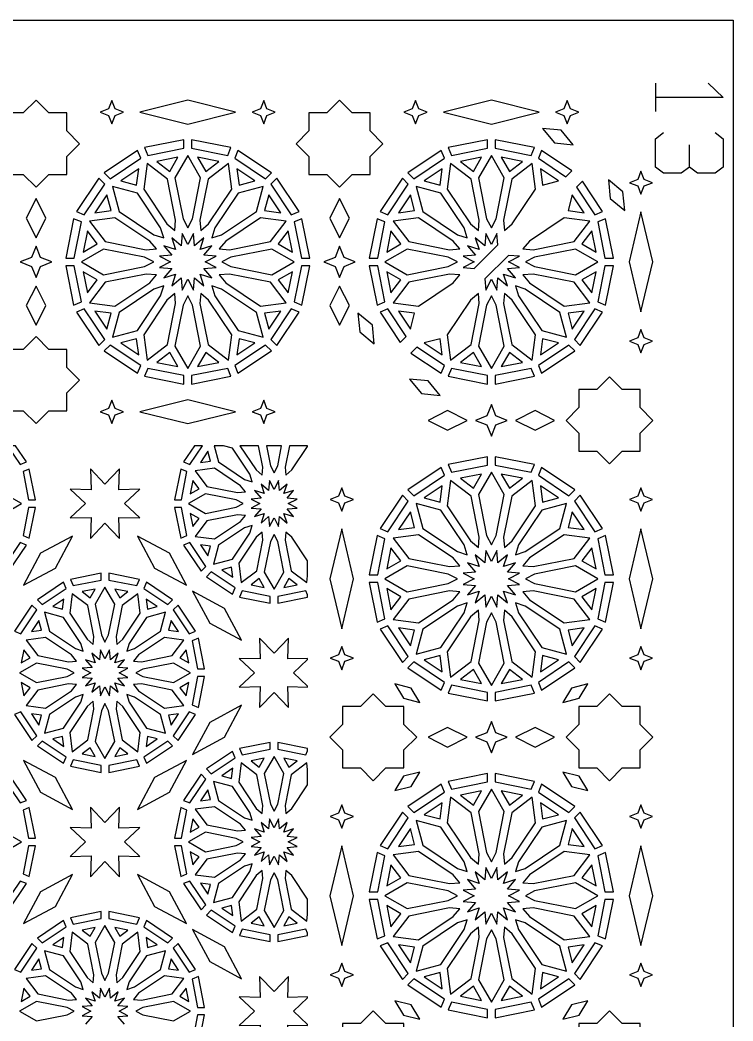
# Model space of a CAD drawing. Header units: millimetres. Extents: x 5 to 1085, y 1055 to 2435.
# Drawn here: x 789.9 to 1085.2, y 2020.9 to 2435 of the extents above; entities that cross this region are included whole.
import ezdxf

# ---------------------------------------------------------------- set-up
doc = ezdxf.new("R2010")
doc.units = ezdxf.units.MM
doc.layers.add('CUT', color=1, linetype='CONTINUOUS')
doc.layers.add('ENGRAVE', color=5, linetype='CONTINUOUS')

msp = doc.modelspace()

# ---------------------------------------------------------------- linework, layer by layer
at = {"layer": 'CUT'}
for points in [[(1085.16, 2434.99), (1085.16, 1054.84), (5.01, 1054.84), (5.01, 2434.99)], [(778.53, 2383.825), (783.797, 2378.558), (783.797, 2371.108), (791.246, 2371.108), (796.514, 2365.841), (801.781, 2371.108), (809.23, 2371.108), (809.23, 2378.558), (814.498, 2383.825), (809.23, 2389.092), (809.23, 2396.542), (801.781, 2396.542), (796.514, 2401.809), (791.246, 2396.542), (783.797, 2396.542), (783.797, 2389.092)], [(823.121, 2396.89), (826.579, 2395.527), (827.942, 2392.069), (829.305, 2395.527), (832.763, 2396.89), (829.305, 2398.253), (827.942, 2401.711), (826.579, 2398.253)], [(859.371, 2391.942), (879.176, 2396.89), (859.371, 2401.838), (839.565, 2396.89)], [(885.978, 2396.89), (889.436, 2395.527), (890.799, 2392.069), (892.163, 2395.527), (895.62, 2396.89), (892.163, 2398.253), (890.799, 2401.711), (889.436, 2398.253)], [(904.244, 2383.825), (909.511, 2378.558), (909.511, 2371.108), (916.96, 2371.108), (922.228, 2365.841), (927.495, 2371.108), (934.944, 2371.108), (934.944, 2378.558), (940.212, 2383.825), (934.944, 2389.092), (934.944, 2396.542), (927.495, 2396.542), (922.228, 2401.809), (916.96, 2396.542), (909.511, 2396.542), (909.511, 2389.092)], [(948.835, 2396.89), (952.293, 2395.527), (953.656, 2392.069), (955.02, 2395.527), (958.477, 2396.89), (955.02, 2398.253), (953.656, 2401.711), (952.293, 2398.253)], [(985.085, 2391.942), (1004.89, 2396.89), (985.085, 2401.838), (965.28, 2396.89)], [(1011.693, 2396.89), (1015.15, 2395.527), (1016.514, 2392.069), (1017.877, 2395.527), (1021.335, 2396.89), (1017.877, 2398.253), (1016.514, 2401.711), (1015.15, 2398.253)], [(1011.282, 2384.185), (1018.992, 2383.408), (1014.037, 2389.365), (1006.327, 2390.142)], [(842.821, 2378.986), (857.796, 2381.964), (857.796, 2385.446), (841.488, 2382.201)], [(860.946, 2381.964), (875.92, 2378.986), (877.253, 2382.201), (860.946, 2385.446)], [(968.536, 2378.986), (983.51, 2381.964), (983.51, 2385.446), (967.203, 2382.201)], [(986.66, 2381.964), (1001.634, 2378.986), (1002.967, 2382.201), (986.66, 2385.446)], [(838.579, 2380.996), (824.754, 2371.759), (827.216, 2369.298), (839.911, 2377.78)], [(846.536, 2376.513), (851.918, 2372.384), (855.309, 2378.258)], [(859.371, 2348.991), (861.322, 2352.801), (864.697, 2369.766), (859.371, 2378.992), (854.044, 2369.766), (857.419, 2352.801)], [(863.432, 2378.258), (866.823, 2372.384), (872.205, 2376.513)], [(878.831, 2377.78), (891.525, 2369.298), (893.987, 2371.759), (880.163, 2380.996)], [(964.293, 2380.996), (950.469, 2371.759), (952.931, 2369.298), (965.625, 2377.78)], [(972.251, 2376.513), (977.632, 2372.384), (981.023, 2378.258)], [(985.085, 2348.991), (987.036, 2352.801), (990.412, 2369.766), (985.085, 2378.992), (979.758, 2369.766), (983.134, 2352.801)], [(989.147, 2378.258), (992.538, 2372.384), (997.919, 2376.513)], [(1018.43, 2372.608), (1005.877, 2380.996), (1004.545, 2377.78), (1015.968, 2370.147)], [(831.594, 2368.435), (838.147, 2366.679), (839.032, 2373.405)], [(853.984, 2347.92), (854.329, 2352.187), (850.955, 2369.152), (842.503, 2375.636), (841.113, 2365.075), (850.723, 2350.692)], [(864.758, 2347.92), (868.018, 2350.692), (877.629, 2365.075), (876.239, 2375.636), (867.787, 2369.152), (864.412, 2352.187)], [(879.709, 2373.405), (880.595, 2366.679), (887.147, 2368.435)], [(957.309, 2368.435), (963.861, 2366.679), (964.746, 2373.405)], [(979.698, 2347.92), (980.043, 2352.187), (976.669, 2369.152), (968.217, 2375.636), (966.827, 2365.075), (976.437, 2350.692)], [(990.472, 2347.92), (993.733, 2350.692), (1003.343, 2365.075), (1001.953, 2375.636), (993.501, 2369.152), (990.127, 2352.187)], [(1005.424, 2373.405), (1006.309, 2366.679), (1012.861, 2368.435)], [(822.527, 2369.531), (813.289, 2355.707), (816.506, 2354.375), (824.988, 2367.069)], [(893.753, 2367.069), (902.235, 2354.375), (905.452, 2355.707), (896.214, 2369.531)], [(948.241, 2369.531), (939.004, 2355.707), (942.22, 2354.375), (950.702, 2367.069)], [(1040.312, 2356.157), (1039.535, 2363.867), (1033.578, 2368.822), (1034.355, 2361.112)], [(1048.423, 2366.329), (1051.881, 2367.693), (1048.423, 2369.056), (1047.06, 2372.514), (1045.697, 2369.056), (1042.239, 2367.693), (1045.697, 2366.329), (1047.06, 2362.872)], [(849.418, 2344.868), (848.104, 2348.943), (838.493, 2363.325), (828.204, 2366.082), (830.961, 2355.792), (845.343, 2346.182)], [(869.324, 2344.868), (873.398, 2346.182), (887.781, 2355.792), (890.538, 2366.082), (880.248, 2363.325), (870.638, 2348.943)], [(975.132, 2344.868), (973.818, 2348.943), (964.208, 2363.325), (953.918, 2366.082), (956.675, 2355.792), (971.057, 2346.182)], [(1020.317, 2365.798), (1027.95, 2354.375), (1031.166, 2355.707), (1022.778, 2368.26)], [(800.567, 2353.005), (796.514, 2361.111), (792.46, 2353.005), (796.514, 2344.898)], [(820.881, 2355.254), (827.606, 2356.139), (825.851, 2362.691)], [(892.891, 2362.691), (891.135, 2356.139), (897.86, 2355.254)], [(926.281, 2353.005), (922.228, 2361.111), (918.175, 2353.005), (922.228, 2344.898)], [(946.595, 2355.254), (953.321, 2356.139), (951.565, 2362.691)], [(1018.605, 2362.691), (1016.849, 2356.139), (1023.575, 2355.254)], [(812.084, 2352.797), (808.84, 2336.49), (812.321, 2336.49), (815.3, 2351.464)], [(846.366, 2340.302), (843.593, 2343.563), (829.211, 2353.173), (818.649, 2351.783), (825.134, 2343.331), (842.099, 2339.957)], [(872.376, 2340.302), (876.643, 2339.957), (893.608, 2343.331), (900.092, 2351.783), (889.531, 2353.173), (875.148, 2343.563)], [(903.441, 2351.464), (906.42, 2336.49), (909.901, 2336.49), (906.657, 2352.797)], [(937.799, 2352.797), (934.554, 2336.49), (938.036, 2336.49), (941.014, 2351.464)], [(972.08, 2340.302), (969.308, 2343.563), (954.925, 2353.173), (944.364, 2351.783), (950.848, 2343.331), (967.813, 2339.957)], [(1002.357, 2339.957), (1019.322, 2343.331), (1025.806, 2351.783), (1015.245, 2353.173), (1000.862, 2343.563), (998.09, 2340.302)], [(1035.616, 2336.49), (1032.371, 2352.797), (1029.156, 2351.464), (1032.134, 2336.49)], [(1047.06, 2314.259), (1052.008, 2334.915), (1047.06, 2355.571), (1042.112, 2334.915)], [(816.028, 2338.977), (821.902, 2342.368), (817.773, 2347.749)], [(847.654, 2332.584), (852.748, 2332.172), (849.437, 2328.277), (854.302, 2329.846), (852.733, 2324.982), (856.628, 2328.293), (857.04, 2323.198), (859.371, 2327.748), (861.702, 2323.198), (862.114, 2328.293), (866.008, 2324.982), (864.44, 2329.846), (869.304, 2328.277), (865.993, 2332.172), (871.088, 2332.584), (866.538, 2334.915), (871.088, 2337.246), (865.993, 2337.658), (869.304, 2341.553), (864.44, 2339.984), (866.008, 2344.848), (862.114, 2341.537), (861.702, 2346.632), (859.371, 2342.082), (857.04, 2346.632), (856.628, 2341.537), (852.733, 2344.848), (854.302, 2339.984), (849.437, 2341.553), (852.748, 2337.658), (847.654, 2337.246), (852.202, 2334.915)], [(896.839, 2342.368), (902.713, 2338.977), (900.969, 2347.749)], [(941.742, 2338.977), (947.616, 2342.368), (943.487, 2347.749)], [(987.792, 2341.972), (987.416, 2346.632), (985.085, 2342.082), (982.754, 2346.632), (982.342, 2341.537), (978.447, 2344.848), (980.016, 2339.984), (975.152, 2341.553), (978.463, 2337.658), (973.368, 2337.246), (977.918, 2334.915), (973.368, 2332.584), (978.028, 2332.208)], [(1026.683, 2347.749), (1022.554, 2342.368), (1028.428, 2338.977)], [(790.018, 2334.915), (794.677, 2333.078), (796.514, 2328.419), (798.351, 2333.078), (803.01, 2334.915), (798.351, 2336.752), (796.514, 2341.411), (794.677, 2336.752)], [(845.295, 2334.915), (841.485, 2336.866), (824.519, 2340.242), (815.294, 2334.915), (824.519, 2329.588), (841.485, 2332.964)], [(873.447, 2334.915), (877.257, 2332.964), (894.222, 2329.588), (903.448, 2334.915), (894.222, 2340.242), (877.257, 2336.866)], [(915.732, 2334.915), (920.391, 2333.078), (922.228, 2328.419), (924.065, 2333.078), (928.724, 2334.915), (924.065, 2336.752), (922.228, 2341.411), (920.391, 2336.752)], [(971.009, 2334.915), (967.199, 2336.866), (950.234, 2340.242), (941.008, 2334.915), (950.234, 2329.588), (967.199, 2332.964)], [(1002.971, 2332.964), (1019.936, 2329.588), (1029.162, 2334.915), (1019.936, 2340.242), (1002.971, 2336.866), (999.161, 2334.915)], [(982.378, 2327.858), (982.754, 2323.198), (985.085, 2327.748), (987.416, 2323.198), (987.828, 2328.293), (991.723, 2324.982), (990.154, 2329.846), (995.018, 2328.277), (991.707, 2332.172), (996.802, 2332.584), (992.252, 2334.915), (996.802, 2337.246), (992.142, 2337.622)], [(808.84, 2333.34), (812.084, 2317.033), (815.3, 2318.366), (812.321, 2333.34)], [(906.42, 2333.34), (903.441, 2318.366), (906.657, 2317.033), (909.901, 2333.34)], [(934.554, 2333.34), (937.799, 2317.033), (941.014, 2318.366), (938.036, 2333.34)], [(1032.371, 2317.033), (1035.616, 2333.34), (1032.134, 2333.34), (1029.156, 2318.366)], [(817.773, 2322.081), (821.902, 2327.462), (816.028, 2330.853)], [(846.366, 2329.528), (842.099, 2329.873), (825.134, 2326.499), (818.649, 2318.047), (829.211, 2316.657), (843.593, 2326.267)], [(872.376, 2329.528), (875.148, 2326.267), (889.531, 2316.657), (900.092, 2318.047), (893.608, 2326.499), (876.643, 2329.873)], [(896.839, 2327.462), (900.969, 2322.081), (902.713, 2330.853)], [(943.487, 2322.081), (947.616, 2327.462), (941.742, 2330.853)], [(972.08, 2329.528), (967.813, 2329.873), (950.848, 2326.499), (944.364, 2318.047), (954.925, 2316.657), (969.308, 2326.267)], [(1000.862, 2326.267), (1015.245, 2316.657), (1025.806, 2318.047), (1019.322, 2326.499), (1002.357, 2329.873), (998.09, 2329.528)], [(1028.428, 2330.853), (1022.554, 2327.462), (1026.683, 2322.081)], [(800.567, 2316.825), (796.514, 2324.931), (792.46, 2316.825), (796.514, 2308.719)], [(849.418, 2324.962), (845.343, 2323.648), (830.961, 2314.038), (828.204, 2303.748), (838.493, 2306.505), (848.104, 2320.887)], [(869.324, 2324.962), (870.638, 2320.887), (880.248, 2306.505), (890.538, 2303.748), (887.781, 2314.038), (873.398, 2323.648)], [(926.281, 2316.825), (922.228, 2324.931), (918.175, 2316.825), (922.228, 2308.719)], [(996.352, 2320.887), (1005.962, 2306.505), (1016.252, 2303.748), (1013.495, 2314.038), (999.113, 2323.648), (995.038, 2324.962)], [(850.723, 2319.138), (841.113, 2304.755), (842.503, 2294.194), (850.955, 2300.678), (854.329, 2317.643), (853.984, 2321.91)], [(859.371, 2320.839), (857.419, 2317.029), (854.044, 2300.064), (859.371, 2290.838), (864.697, 2300.064), (861.322, 2317.029)], [(864.758, 2321.91), (864.412, 2317.643), (867.787, 2300.678), (876.239, 2294.194), (877.629, 2304.755), (868.018, 2319.138)], [(976.437, 2319.138), (966.827, 2304.755), (968.217, 2294.194), (976.669, 2300.678), (980.043, 2317.643), (979.698, 2321.91)], [(983.134, 2317.029), (979.758, 2300.064), (985.085, 2290.838), (990.412, 2300.064), (987.036, 2317.029), (985.085, 2320.839)], [(990.127, 2317.643), (993.501, 2300.678), (1001.953, 2294.194), (1003.343, 2304.755), (993.733, 2319.138), (990.472, 2321.91)], [(813.289, 2314.123), (822.527, 2300.299), (824.988, 2302.761), (816.506, 2315.455)], [(896.214, 2300.299), (905.452, 2314.123), (902.235, 2315.455), (893.753, 2302.761)], [(949.853, 2304.032), (942.22, 2315.455), (939.004, 2314.123), (947.392, 2301.57)], [(1027.95, 2315.455), (1019.468, 2302.761), (1021.929, 2300.299), (1031.166, 2314.123)], [(825.851, 2307.139), (827.606, 2313.691), (820.881, 2314.576)], [(891.135, 2313.691), (892.891, 2307.139), (897.86, 2314.576)], [(935.815, 2308.718), (929.858, 2313.673), (930.635, 2305.963), (936.592, 2301.008)], [(951.565, 2307.139), (953.321, 2313.691), (946.595, 2314.576)], [(1023.575, 2314.576), (1016.849, 2313.691), (1018.605, 2307.139)], [(1048.423, 2300.774), (1051.881, 2302.137), (1048.423, 2303.501), (1047.06, 2306.958), (1045.697, 2303.501), (1042.239, 2302.137), (1045.697, 2300.774), (1047.06, 2297.316)], [(778.53, 2286.005), (783.797, 2280.738), (783.797, 2273.288), (791.246, 2273.288), (796.514, 2268.021), (801.781, 2273.288), (809.23, 2273.288), (809.23, 2280.738), (814.498, 2286.005), (809.23, 2291.272), (809.23, 2298.722), (801.781, 2298.722), (796.514, 2303.989), (791.246, 2298.722), (783.797, 2298.722), (783.797, 2291.272)], [(839.032, 2296.425), (838.147, 2303.151), (831.594, 2301.395)], [(880.595, 2303.151), (879.709, 2296.425), (887.147, 2301.395)], [(964.746, 2296.425), (963.861, 2303.151), (957.309, 2301.395)], [(1012.861, 2301.395), (1006.309, 2303.151), (1005.424, 2296.425)], [(824.754, 2298.071), (838.579, 2288.834), (839.911, 2292.05), (827.216, 2300.532)], [(880.163, 2288.834), (893.987, 2298.071), (891.525, 2300.532), (878.831, 2292.05)], [(951.74, 2297.222), (964.293, 2288.834), (965.625, 2292.05), (954.202, 2299.683)], [(1017.239, 2300.532), (1004.545, 2292.05), (1005.877, 2288.834), (1019.701, 2298.071)], [(855.309, 2291.572), (851.918, 2297.446), (846.536, 2293.317)], [(866.823, 2297.446), (863.432, 2291.572), (872.205, 2293.317)], [(981.023, 2291.572), (977.632, 2297.446), (972.251, 2293.317)], [(997.919, 2293.317), (992.538, 2297.446), (989.147, 2291.572)], [(841.488, 2287.629), (857.796, 2284.384), (857.796, 2287.866), (842.821, 2290.844)], [(860.946, 2284.384), (877.253, 2287.629), (875.92, 2290.844), (860.946, 2287.866)], [(983.51, 2287.866), (968.536, 2290.844), (967.203, 2287.629), (983.51, 2284.384)], [(1001.634, 2290.844), (986.66, 2287.866), (986.66, 2284.384), (1002.967, 2287.629)], [(951.178, 2286.422), (956.133, 2280.465), (963.843, 2279.688), (958.888, 2285.645)], [(1039.262, 2256.643), (1046.712, 2256.643), (1046.712, 2264.092), (1051.979, 2269.359), (1046.712, 2274.627), (1046.712, 2282.076), (1039.262, 2282.076), (1033.995, 2287.343), (1028.728, 2282.076), (1021.278, 2282.076), (1021.278, 2274.627), (1016.011, 2269.359), (1021.278, 2264.092), (1021.278, 2256.643), (1028.728, 2256.643), (1033.995, 2251.375)], [(823.121, 2272.94), (826.579, 2271.577), (827.942, 2268.119), (829.305, 2271.577), (832.763, 2272.94), (829.305, 2274.303), (827.942, 2277.761), (826.579, 2274.303)], [(859.371, 2267.992), (879.176, 2272.94), (859.371, 2277.888), (839.565, 2272.94)], [(885.978, 2272.94), (889.436, 2271.577), (890.799, 2268.119), (892.163, 2271.577), (895.62, 2272.94), (892.163, 2274.303), (890.799, 2277.761), (889.436, 2274.303)], [(986.922, 2267.522), (991.581, 2269.359), (986.922, 2271.196), (985.085, 2275.855), (983.248, 2271.196), (978.589, 2269.359), (983.248, 2267.522), (985.085, 2262.863)], [(958.889, 2269.359), (966.995, 2265.306), (975.101, 2269.359), (966.995, 2273.413)], [(995.068, 2269.359), (1003.175, 2265.306), (1011.281, 2269.359), (1003.175, 2273.413)], [(784.735, 2258.84), (789.937, 2251.056), (792.537, 2252.133), (788.056, 2258.84)], [(862.114, 2258.84), (857.633, 2252.133), (860.233, 2251.056), (865.435, 2258.84)], [(870.348, 2258.84), (872.144, 2252.138), (882.921, 2244.937), (886.083, 2243.917), (885.063, 2247.079), (877.862, 2257.856), (874.19, 2258.84)], [(880.993, 2258.84), (887.683, 2248.828), (890.213, 2246.677), (890.481, 2249.988), (888.72, 2258.84)], [(891.931, 2258.84), (893.571, 2250.603), (895.085, 2247.646), (896.599, 2250.603), (898.239, 2258.84)], [(909.01, 2258.84), (901.45, 2258.84), (899.689, 2249.988), (899.957, 2246.677), (902.487, 2248.828), (909.01, 2258.59)], [(864.609, 2251.935), (868.789, 2252.485), (867.698, 2256.558)], [(983.51, 2254.335), (967.203, 2251.09), (968.536, 2247.875), (983.51, 2250.853)], [(1002.967, 2251.09), (986.66, 2254.335), (986.66, 2250.853), (1001.634, 2247.875)], [(791.143, 2248.145), (793.461, 2236.49), (796.276, 2236.49), (793.742, 2249.223)], [(825.085, 2243.001), (819.134, 2249.282), (819.367, 2240.633), (810.718, 2240.866), (816.999, 2234.915), (810.718, 2228.964), (819.367, 2229.197), (819.134, 2220.548), (825.085, 2226.829), (831.036, 2220.548), (830.803, 2229.197), (839.452, 2228.964), (833.171, 2234.915), (839.452, 2240.866), (830.803, 2240.633), (831.036, 2249.282)], [(856.428, 2249.223), (853.894, 2236.49), (856.709, 2236.49), (859.027, 2248.145)], [(881.172, 2242.317), (870.394, 2249.519), (862.377, 2248.464), (867.299, 2242.048), (880.012, 2239.519), (883.323, 2239.787)], [(952.93, 2238.187), (965.625, 2246.669), (964.293, 2249.885), (950.469, 2240.647)], [(1019.701, 2240.647), (1005.877, 2249.885), (1004.545, 2246.669), (1017.24, 2238.187)], [(981.023, 2247.146), (972.251, 2245.402), (977.632, 2241.273)], [(987.036, 2221.69), (990.412, 2238.655), (985.085, 2247.881), (979.758, 2238.655), (983.134, 2221.69), (985.085, 2217.88)], [(997.919, 2245.402), (989.147, 2247.146), (992.538, 2241.273)], [(860.416, 2238.977), (864.067, 2241.085), (861.5, 2244.43)], [(895.085, 2240.739), (893.192, 2244.433), (892.857, 2240.295), (889.693, 2242.984), (890.967, 2239.033), (887.016, 2240.307), (889.705, 2237.143), (885.567, 2236.808), (889.261, 2234.915), (885.567, 2233.022), (889.705, 2232.687), (887.016, 2229.523), (890.967, 2230.797), (889.693, 2226.846), (892.857, 2229.535), (893.192, 2225.397), (895.085, 2229.091), (896.978, 2225.397), (897.313, 2229.535), (900.477, 2226.846), (899.203, 2230.797), (903.154, 2229.523), (900.465, 2232.687), (904.603, 2233.022), (900.909, 2234.915), (904.603, 2236.808), (900.465, 2237.143), (903.154, 2240.307), (899.203, 2239.033), (900.477, 2242.984), (897.313, 2240.295), (896.978, 2244.433)], [(924.473, 2235.218), (927.931, 2236.582), (924.473, 2237.945), (923.11, 2241.403), (921.747, 2237.945), (918.289, 2236.582), (921.747, 2235.218), (923.11, 2231.761)], [(964.746, 2242.293), (957.309, 2237.324), (963.861, 2235.568)], [(980.043, 2221.076), (976.669, 2238.041), (968.217, 2244.525), (966.827, 2233.964), (976.437, 2219.581), (979.698, 2216.809)], [(993.733, 2219.581), (1003.343, 2233.964), (1001.953, 2244.525), (993.501, 2238.041), (990.127, 2221.076), (990.472, 2216.809)], [(1005.424, 2242.293), (1006.309, 2235.568), (1012.861, 2237.324)], [(1048.423, 2235.218), (1051.881, 2236.582), (1048.423, 2237.945), (1047.06, 2241.403), (1045.697, 2237.945), (1042.239, 2236.582), (1045.697, 2235.218), (1047.06, 2231.761)], [(770.773, 2233.401), (783.485, 2230.872), (790.489, 2234.915), (783.485, 2238.958), (770.773, 2236.429), (767.816, 2234.915)], [(879.397, 2236.429), (866.685, 2238.958), (859.681, 2234.915), (866.685, 2230.872), (879.397, 2233.401), (882.354, 2234.915)], [(942.22, 2223.264), (950.702, 2235.958), (948.241, 2238.42), (939.004, 2224.596)], [(1031.166, 2224.596), (1021.929, 2238.42), (1019.468, 2235.958), (1027.95, 2223.264)], [(793.461, 2233.34), (791.143, 2221.685), (793.742, 2220.607), (796.276, 2233.34)], [(853.894, 2233.34), (856.428, 2220.607), (859.027, 2221.685), (856.709, 2233.34)], [(973.818, 2217.831), (964.208, 2232.214), (953.918, 2234.971), (956.675, 2224.681), (971.057, 2215.071), (975.132, 2213.757)], [(999.113, 2215.071), (1013.495, 2224.681), (1016.252, 2234.971), (1005.962, 2232.214), (996.352, 2217.831), (995.038, 2213.757)], [(861.5, 2225.4), (864.067, 2228.745), (860.416, 2230.853)], [(880.012, 2230.311), (867.299, 2227.782), (862.377, 2221.366), (870.394, 2220.311), (881.172, 2227.513), (883.323, 2230.043)], [(951.565, 2231.58), (946.595, 2224.143), (953.321, 2225.028)], [(1018.605, 2231.58), (1016.849, 2225.028), (1023.575, 2224.143)], [(882.921, 2224.893), (872.144, 2217.692), (870.051, 2209.881), (877.862, 2211.974), (885.063, 2222.751), (886.083, 2225.913)], [(923.11, 2183.148), (928.058, 2203.804), (923.11, 2224.46), (918.162, 2203.804)], [(1047.06, 2183.148), (1052.008, 2203.804), (1047.06, 2224.46), (1042.112, 2203.804)], [(791.331, 2201.161), (804.529, 2208.266), (811.634, 2221.464), (798.436, 2214.359)], [(858.839, 2201.161), (851.734, 2214.359), (838.536, 2221.464), (845.641, 2208.266)], [(887.683, 2221.002), (880.481, 2210.224), (881.536, 2202.207), (887.952, 2207.129), (890.481, 2219.842), (890.213, 2223.153)], [(893.571, 2219.227), (891.042, 2206.515), (895.085, 2199.511), (899.128, 2206.515), (896.599, 2219.227), (895.085, 2222.184)], [(909.01, 2211.24), (902.487, 2221.002), (899.957, 2223.153), (899.689, 2219.842), (902.218, 2207.129), (908.634, 2202.207), (909.01, 2205.067)], [(938.036, 2205.379), (941.014, 2220.353), (937.799, 2221.686), (934.554, 2205.379)], [(969.308, 2212.451), (954.925, 2222.062), (944.364, 2220.672), (950.848, 2212.22), (967.813, 2208.846), (972.08, 2209.191)], [(1002.357, 2208.846), (1019.322, 2212.22), (1025.806, 2220.672), (1015.245, 2222.062), (1000.862, 2212.451), (998.09, 2209.191)], [(1035.616, 2205.379), (1032.371, 2221.686), (1029.156, 2220.353), (1032.134, 2205.379)], [(789.937, 2218.774), (783.335, 2208.893), (785.324, 2206.903), (792.537, 2217.697)], [(857.633, 2217.697), (864.846, 2206.903), (866.835, 2208.893), (860.233, 2218.774)], [(867.698, 2213.272), (868.789, 2217.345), (864.609, 2217.895)], [(943.487, 2216.638), (941.742, 2207.865), (947.616, 2211.257)], [(1026.683, 2216.638), (1022.554, 2211.257), (1028.428, 2207.865)], [(985.085, 2196.635), (987.416, 2192.087), (987.828, 2197.182), (991.723, 2193.871), (990.154, 2198.735), (995.018, 2197.166), (991.707, 2201.061), (996.802, 2201.473), (992.252, 2203.804), (996.802, 2206.135), (991.707, 2206.547), (995.018, 2210.441), (990.154, 2208.873), (991.723, 2213.737), (987.828, 2210.426), (987.416, 2215.521), (985.085, 2210.971), (982.754, 2215.521), (982.342, 2210.426), (978.447, 2213.737), (980.016, 2208.873), (975.152, 2210.441), (978.463, 2206.547), (973.368, 2206.135), (977.918, 2203.804), (973.368, 2201.473), (978.463, 2201.061), (975.152, 2197.166), (980.016, 2198.735), (978.447, 2193.871), (982.342, 2197.182), (982.754, 2192.087)], [(878.065, 2204.439), (877.515, 2208.619), (873.442, 2207.528)], [(967.199, 2205.755), (950.234, 2209.13), (941.008, 2203.804), (950.234, 2198.477), (967.199, 2201.852), (971.009, 2203.804)], [(1002.971, 2201.852), (1019.936, 2198.477), (1029.162, 2203.804), (1019.936, 2209.13), (1002.971, 2205.755), (999.161, 2203.804)], [(811.855, 2200.973), (823.51, 2203.291), (823.51, 2206.106), (810.777, 2203.572)], [(826.66, 2203.291), (838.315, 2200.973), (839.393, 2203.572), (826.66, 2206.106)], [(867.073, 2204.676), (877.867, 2197.463), (878.944, 2200.063), (869.063, 2206.665)], [(885.57, 2201.33), (891.023, 2200.246), (888.915, 2203.897)], [(899.147, 2200.246), (904.6, 2201.33), (901.255, 2203.897)], [(799.063, 2193.165), (808.944, 2199.767), (807.867, 2202.367), (797.073, 2195.154)], [(815.57, 2198.5), (818.915, 2195.933), (821.023, 2199.584)], [(826.599, 2180.603), (829.128, 2193.315), (825.085, 2200.319), (821.042, 2193.315), (823.571, 2180.603), (825.085, 2177.646)], [(829.147, 2199.584), (831.255, 2195.933), (834.6, 2198.5)], [(841.226, 2199.767), (851.107, 2193.165), (853.097, 2195.154), (842.303, 2202.367)], [(941.014, 2187.254), (938.036, 2202.229), (934.554, 2202.229), (937.799, 2185.922)], [(943.487, 2190.969), (947.616, 2196.351), (941.742, 2199.742)], [(1028.428, 2199.742), (1022.554, 2196.351), (1026.683, 2190.969)], [(1032.371, 2185.922), (1035.616, 2202.229), (1032.134, 2202.229), (1029.156, 2187.254)], [(803.442, 2192.302), (807.515, 2191.211), (808.065, 2195.391)], [(820.481, 2179.988), (817.952, 2192.701), (811.536, 2197.623), (810.481, 2189.606), (817.683, 2178.828), (820.213, 2176.677)], [(832.487, 2178.828), (839.689, 2189.606), (838.634, 2197.623), (832.218, 2192.701), (829.689, 2179.988), (829.957, 2176.677)], [(842.105, 2195.391), (842.655, 2191.211), (846.728, 2192.302)], [(861.331, 2198.669), (868.436, 2185.471), (881.634, 2178.366), (874.529, 2191.564)], [(880.777, 2196.258), (893.51, 2193.724), (893.51, 2196.539), (881.855, 2198.857)], [(909.01, 2197.181), (908.315, 2198.857), (896.66, 2196.539), (896.66, 2193.724), (909.01, 2196.182)], [(972.08, 2198.417), (967.813, 2198.762), (950.848, 2195.388), (944.364, 2186.936), (954.925, 2185.546), (969.308, 2195.156)], [(1000.862, 2195.156), (1015.245, 2185.546), (1025.806, 2186.936), (1019.322, 2195.388), (1002.357, 2198.762), (998.09, 2198.417)], [(790.233, 2181.056), (796.835, 2190.937), (794.846, 2192.927), (787.633, 2182.133)], [(853.335, 2190.937), (859.937, 2181.056), (862.537, 2182.133), (855.324, 2192.927)], [(971.057, 2192.537), (956.675, 2182.926), (953.918, 2172.637), (964.208, 2175.394), (973.818, 2189.776), (975.132, 2193.851)], [(976.437, 2188.027), (966.827, 2173.644), (968.217, 2163.082), (976.669, 2169.567), (980.043, 2186.532), (979.698, 2190.799)], [(990.127, 2186.532), (993.501, 2169.567), (1001.953, 2163.082), (1003.343, 2173.644), (993.733, 2188.027), (990.472, 2190.799)], [(996.352, 2189.776), (1005.962, 2175.394), (1016.252, 2172.637), (1013.495, 2182.926), (999.113, 2192.537), (995.038, 2193.851)], [(815.063, 2177.079), (807.862, 2187.856), (800.051, 2189.949), (802.144, 2182.138), (812.921, 2174.937), (816.083, 2173.917)], [(837.249, 2174.937), (848.026, 2182.138), (850.119, 2189.949), (842.308, 2187.856), (835.107, 2177.079), (834.087, 2173.917)], [(983.134, 2185.918), (979.758, 2168.953), (985.085, 2159.727), (990.412, 2168.953), (987.036, 2185.918), (985.085, 2189.728)], [(794.609, 2181.935), (798.789, 2182.485), (797.698, 2186.558)], [(852.472, 2186.558), (851.381, 2182.485), (855.561, 2181.935)], [(950.702, 2171.649), (942.22, 2184.344), (939.004, 2183.012), (948.241, 2169.188)], [(951.565, 2176.027), (953.321, 2182.58), (946.595, 2183.465)], [(1023.575, 2183.465), (1016.849, 2182.58), (1018.605, 2176.027)], [(1027.95, 2184.344), (1019.468, 2171.649), (1021.929, 2169.188), (1031.166, 2183.012)], [(811.172, 2172.317), (800.394, 2179.519), (792.377, 2178.464), (797.299, 2172.048), (810.012, 2169.519), (813.323, 2169.787)], [(836.847, 2169.787), (840.158, 2169.519), (852.871, 2172.048), (857.793, 2178.464), (849.776, 2179.519), (838.998, 2172.317)], [(861.143, 2178.145), (863.461, 2166.49), (866.276, 2166.49), (863.742, 2179.223)], [(909.01, 2170.854), (900.803, 2170.633), (901.036, 2179.282), (895.085, 2173.001), (889.134, 2179.282), (889.367, 2170.633), (880.718, 2170.866), (886.999, 2164.915), (880.718, 2158.964), (889.367, 2159.197), (889.134, 2150.548), (895.085, 2156.829), (901.036, 2150.548), (900.803, 2159.197), (909.01, 2158.976), (909.01, 2159.383), (903.171, 2164.915), (909.01, 2170.447)], [(790.416, 2168.977), (794.067, 2171.085), (791.5, 2174.43)], [(825.085, 2170.739), (823.192, 2174.433), (822.857, 2170.295), (819.693, 2172.984), (820.967, 2169.033), (817.016, 2170.307), (819.705, 2167.143), (815.567, 2166.808), (819.261, 2164.915), (815.567, 2163.022), (819.705, 2162.687), (817.016, 2159.523), (820.967, 2160.797), (819.693, 2156.846), (822.857, 2159.535), (823.192, 2155.397), (825.085, 2159.091), (826.978, 2155.397), (827.313, 2159.535), (830.477, 2156.846), (829.203, 2160.797), (833.154, 2159.523), (830.465, 2162.687), (834.603, 2163.022), (830.909, 2164.915), (834.603, 2166.808), (830.465, 2167.143), (833.154, 2170.307), (829.203, 2169.033), (830.477, 2172.984), (827.313, 2170.295), (826.978, 2174.433)], [(858.67, 2174.43), (856.103, 2171.085), (859.754, 2168.977)], [(924.473, 2169.663), (927.931, 2171.026), (924.473, 2172.389), (923.11, 2175.847), (921.747, 2172.389), (918.289, 2171.026), (921.747, 2169.663), (923.11, 2166.205)], [(1048.423, 2169.663), (1051.881, 2171.026), (1048.423, 2172.389), (1047.06, 2175.847), (1045.697, 2172.389), (1042.239, 2171.026), (1045.697, 2169.663), (1047.06, 2166.205)], [(964.746, 2165.314), (963.861, 2172.039), (957.309, 2170.284)], [(1012.861, 2170.284), (1006.309, 2172.039), (1005.424, 2165.314)], [(809.397, 2166.429), (796.685, 2168.958), (789.681, 2164.915), (796.685, 2160.872), (809.397, 2163.401), (812.354, 2164.915)], [(840.773, 2163.401), (853.485, 2160.872), (860.489, 2164.915), (853.485, 2168.958), (840.773, 2166.429), (837.816, 2164.915)], [(965.625, 2160.939), (952.931, 2169.421), (950.469, 2166.96), (964.293, 2157.723)], [(981.023, 2160.461), (977.632, 2166.335), (972.251, 2162.206)], [(997.919, 2162.206), (992.538, 2166.335), (989.147, 2160.461)], [(1017.239, 2169.421), (1004.545, 2160.939), (1005.877, 2157.723), (1019.701, 2166.96)], [(863.461, 2163.34), (861.143, 2151.685), (863.742, 2150.607), (866.276, 2163.34)], [(791.5, 2155.4), (794.067, 2158.745), (790.416, 2160.853)], [(810.012, 2160.311), (797.299, 2157.782), (792.377, 2151.366), (800.394, 2150.311), (811.172, 2157.513), (813.323, 2160.043)], [(838.998, 2157.513), (849.776, 2150.311), (857.793, 2151.366), (852.871, 2157.782), (840.158, 2160.311), (836.847, 2160.043)], [(858.67, 2155.4), (859.754, 2160.853), (856.103, 2158.745)], [(945.091, 2160.311), (948.713, 2154.376), (955.456, 2152.683), (951.834, 2158.617)], [(983.51, 2156.754), (968.536, 2159.733), (967.203, 2156.518), (983.51, 2153.273)], [(1001.634, 2159.733), (986.66, 2156.754), (986.66, 2153.273), (1002.967, 2156.518)], [(1014.714, 2152.683), (1021.457, 2154.376), (1025.079, 2160.311), (1018.336, 2158.617)], [(812.921, 2154.893), (802.144, 2147.692), (800.051, 2139.881), (807.862, 2141.974), (815.063, 2152.751), (816.083, 2155.913)], [(835.107, 2152.751), (842.308, 2141.974), (850.119, 2139.881), (848.026, 2147.692), (837.249, 2154.893), (834.087, 2155.913)], [(941.442, 2125.532), (948.892, 2125.532), (948.892, 2132.981), (954.159, 2138.248), (948.892, 2143.516), (948.892, 2150.965), (941.442, 2150.965), (936.175, 2156.232), (930.908, 2150.965), (923.458, 2150.965), (923.458, 2143.516), (918.191, 2138.248), (923.458, 2132.981), (923.458, 2125.532), (930.908, 2125.532), (936.175, 2120.264)], [(1039.262, 2125.532), (1046.712, 2125.532), (1046.712, 2132.981), (1051.979, 2138.248), (1046.712, 2143.516), (1046.712, 2150.965), (1039.262, 2150.965), (1033.995, 2156.232), (1028.728, 2150.965), (1021.278, 2150.965), (1021.278, 2143.516), (1016.011, 2138.248), (1021.278, 2132.981), (1021.278, 2125.532), (1028.728, 2125.532), (1033.995, 2120.264)], [(817.683, 2151.002), (810.481, 2140.224), (811.536, 2132.207), (817.952, 2137.129), (820.481, 2149.842), (820.213, 2153.153)], [(823.571, 2149.227), (821.042, 2136.515), (825.085, 2129.511), (829.128, 2136.515), (826.599, 2149.227), (825.085, 2152.184)], [(829.689, 2149.842), (832.218, 2137.129), (838.634, 2132.207), (839.689, 2140.224), (832.487, 2151.002), (829.957, 2153.153)], [(861.331, 2131.161), (874.529, 2138.266), (881.634, 2151.464), (868.436, 2144.359)], [(787.633, 2147.697), (794.846, 2136.903), (796.835, 2138.893), (790.233, 2148.774)], [(797.698, 2143.272), (798.789, 2147.345), (794.609, 2147.895)], [(852.472, 2143.272), (855.561, 2147.895), (851.381, 2147.345)], [(859.937, 2148.774), (853.335, 2138.893), (855.324, 2136.903), (862.537, 2147.697)], [(958.889, 2138.248), (966.995, 2134.195), (975.101, 2138.248), (966.995, 2142.302)], [(986.922, 2136.411), (991.581, 2138.248), (986.922, 2140.085), (985.085, 2144.744), (983.248, 2140.085), (978.589, 2138.248), (983.248, 2136.411), (985.085, 2131.752)], [(995.068, 2138.248), (1003.175, 2134.195), (1011.281, 2138.248), (1003.175, 2142.302)], [(808.065, 2134.439), (807.515, 2138.619), (803.442, 2137.528)], [(842.105, 2134.439), (846.728, 2137.528), (842.655, 2138.619)], [(797.073, 2134.676), (807.867, 2127.463), (808.944, 2130.063), (799.063, 2136.665)], [(815.57, 2131.33), (821.023, 2130.246), (818.915, 2133.897)], [(829.147, 2130.246), (834.6, 2131.33), (831.255, 2133.897)], [(851.107, 2136.665), (841.226, 2130.063), (842.303, 2127.463), (853.097, 2134.676)], [(881.855, 2130.973), (893.51, 2133.291), (893.51, 2136.106), (880.777, 2133.572)], [(909.01, 2133.648), (896.66, 2136.106), (896.66, 2133.291), (908.315, 2130.973), (909.01, 2132.649)], [(791.331, 2128.669), (798.436, 2115.471), (811.634, 2108.366), (804.529, 2121.564)], [(810.777, 2126.258), (823.51, 2123.724), (823.51, 2126.539), (811.855, 2128.857)], [(826.66, 2123.724), (839.393, 2126.258), (838.315, 2128.857), (826.66, 2126.539)], [(858.839, 2128.669), (845.641, 2121.564), (838.536, 2108.366), (851.734, 2115.471)], [(869.063, 2123.165), (878.944, 2129.767), (877.867, 2132.367), (867.073, 2125.154)], [(885.57, 2128.5), (888.915, 2125.933), (891.023, 2129.584)], [(896.599, 2110.603), (899.128, 2123.315), (895.085, 2130.319), (891.042, 2123.315), (893.571, 2110.603), (895.085, 2107.646)], [(899.147, 2129.584), (901.255, 2125.933), (904.6, 2128.5)], [(873.442, 2122.302), (877.515, 2121.211), (878.065, 2125.391)], [(890.481, 2109.988), (887.952, 2122.701), (881.536, 2127.623), (880.481, 2119.606), (887.683, 2108.828), (890.213, 2106.677)], [(909.01, 2124.763), (908.634, 2127.623), (902.218, 2122.701), (899.689, 2109.988), (899.957, 2106.677), (902.487, 2108.828), (909.01, 2118.59)], [(783.335, 2120.937), (789.937, 2111.056), (792.537, 2112.133), (785.324, 2122.927)], [(860.233, 2111.056), (866.835, 2120.937), (864.846, 2122.927), (857.633, 2112.133)], [(955.456, 2123.814), (948.713, 2122.12), (945.091, 2116.186), (951.834, 2117.879)], [(983.51, 2123.223), (967.203, 2119.979), (968.536, 2116.764), (983.51, 2119.742)], [(1002.967, 2119.979), (986.66, 2123.223), (986.66, 2119.742), (1001.634, 2116.764)], [(1025.079, 2116.186), (1021.457, 2122.12), (1014.714, 2123.814), (1018.336, 2117.879)], [(864.609, 2111.935), (868.789, 2112.485), (867.698, 2116.558)], [(885.063, 2107.079), (877.862, 2117.856), (870.051, 2119.949), (872.144, 2112.138), (882.921, 2104.937), (886.083, 2103.917)], [(952.931, 2107.076), (965.625, 2115.557), (964.293, 2118.774), (950.469, 2109.536)], [(987.036, 2090.579), (990.412, 2107.544), (985.085, 2116.77), (979.758, 2107.544), (983.134, 2090.579), (985.085, 2086.769)], [(1019.701, 2109.536), (1005.877, 2118.774), (1004.545, 2115.557), (1017.239, 2107.076)], [(980.043, 2089.965), (976.669, 2106.93), (968.217, 2113.414), (966.827, 2102.853), (976.437, 2088.47), (979.698, 2085.698)], [(981.023, 2116.035), (972.251, 2114.291), (977.632, 2110.161)], [(997.919, 2114.291), (989.147, 2116.035), (992.538, 2110.161)], [(993.733, 2088.47), (1003.343, 2102.853), (1001.953, 2113.414), (993.501, 2106.93), (990.127, 2089.965), (990.472, 2085.698)], [(791.143, 2108.145), (793.461, 2096.49), (796.276, 2096.49), (793.742, 2109.223)], [(825.085, 2103.001), (819.134, 2109.282), (819.367, 2100.633), (810.718, 2100.866), (816.999, 2094.915), (810.718, 2088.964), (819.367, 2089.197), (819.134, 2080.548), (825.085, 2086.829), (831.036, 2080.548), (830.803, 2089.197), (839.452, 2088.964), (833.171, 2094.915), (839.452, 2100.866), (830.803, 2100.633), (831.036, 2109.282)], [(856.428, 2109.223), (853.894, 2096.49), (856.709, 2096.49), (859.027, 2108.145)], [(881.172, 2102.317), (870.394, 2109.519), (862.377, 2108.464), (867.299, 2102.048), (880.012, 2099.519), (883.323, 2099.787)], [(924.473, 2104.107), (927.931, 2105.471), (924.473, 2106.834), (923.11, 2110.292), (921.747, 2106.834), (918.289, 2105.471), (921.747, 2104.107), (923.11, 2100.65)], [(964.746, 2111.182), (957.309, 2106.213), (963.861, 2104.457)], [(1005.424, 2111.182), (1006.309, 2104.457), (1012.861, 2106.213)], [(1048.423, 2104.107), (1051.881, 2105.471), (1048.423, 2106.834), (1047.06, 2110.292), (1045.697, 2106.834), (1042.239, 2105.471), (1045.697, 2104.107), (1047.06, 2100.65)], [(860.416, 2098.977), (864.067, 2101.085), (861.5, 2104.43)], [(895.085, 2100.739), (893.192, 2104.433), (892.857, 2100.295), (889.693, 2102.984), (890.967, 2099.033), (887.016, 2100.307), (889.705, 2097.143), (885.567, 2096.808), (889.261, 2094.915), (885.567, 2093.022), (889.705, 2092.687), (887.016, 2089.523), (890.967, 2090.797), (889.693, 2086.846), (892.857, 2089.535), (893.192, 2085.397), (895.085, 2089.091), (896.978, 2085.397), (897.313, 2089.535), (900.477, 2086.846), (899.203, 2090.797), (903.154, 2089.523), (900.465, 2092.687), (904.603, 2093.022), (900.909, 2094.915), (904.603, 2096.808), (900.465, 2097.143), (903.154, 2100.307), (899.203, 2099.033), (900.477, 2102.984), (897.313, 2100.295), (896.978, 2104.433)], [(942.22, 2092.153), (950.702, 2104.847), (948.241, 2107.309), (939.004, 2093.485)], [(973.818, 2086.72), (964.208, 2101.103), (953.918, 2103.86), (956.675, 2093.57), (971.057, 2083.96), (975.132, 2082.646)], [(999.113, 2083.96), (1013.495, 2093.57), (1016.252, 2103.86), (1005.962, 2101.103), (996.352, 2086.72), (995.038, 2082.646)], [(1031.166, 2093.485), (1021.929, 2107.309), (1019.468, 2104.847), (1027.95, 2092.153)], [(951.565, 2100.469), (946.595, 2093.031), (953.321, 2093.917)], [(1018.605, 2100.469), (1016.849, 2093.917), (1023.575, 2093.031)], [(770.773, 2093.401), (783.485, 2090.872), (790.489, 2094.915), (783.485, 2098.958), (770.773, 2096.429), (767.816, 2094.915)], [(879.397, 2096.429), (866.685, 2098.958), (859.681, 2094.915), (866.685, 2090.872), (879.397, 2093.401), (882.354, 2094.915)], [(793.461, 2093.34), (791.143, 2081.685), (793.742, 2080.607), (796.276, 2093.34)], [(853.894, 2093.34), (856.428, 2080.607), (859.027, 2081.685), (856.709, 2093.34)], [(923.11, 2052.037), (928.058, 2072.693), (923.11, 2093.349), (918.162, 2072.693)], [(1047.06, 2052.037), (1052.008, 2072.693), (1047.06, 2093.349), (1042.112, 2072.693)], [(861.5, 2085.4), (864.067, 2088.745), (860.416, 2090.853)], [(880.012, 2090.311), (867.299, 2087.782), (862.377, 2081.366), (870.394, 2080.311), (881.172, 2087.513), (883.323, 2090.043)], [(938.036, 2074.268), (941.014, 2089.242), (937.799, 2090.575), (934.554, 2074.268)], [(969.308, 2081.34), (954.925, 2090.951), (944.364, 2089.561), (950.848, 2081.109), (967.813, 2077.735), (972.08, 2078.08)], [(1002.357, 2077.735), (1019.322, 2081.109), (1025.806, 2089.561), (1015.245, 2090.951), (1000.862, 2081.34), (998.09, 2078.08)], [(1035.616, 2074.268), (1032.371, 2090.575), (1029.156, 2089.242), (1032.134, 2074.268)], [(882.921, 2084.893), (872.144, 2077.692), (870.051, 2069.881), (877.862, 2071.974), (885.063, 2082.751), (886.083, 2085.913)], [(887.683, 2081.002), (880.481, 2070.224), (881.536, 2062.207), (887.952, 2067.129), (890.481, 2079.842), (890.213, 2083.153)], [(909.01, 2071.24), (902.487, 2081.002), (899.957, 2083.153), (899.689, 2079.842), (902.218, 2067.129), (908.634, 2062.207), (909.01, 2065.067)], [(943.487, 2085.527), (941.742, 2076.754), (947.616, 2080.145)], [(985.085, 2065.524), (987.416, 2060.976), (987.828, 2066.07), (991.723, 2062.76), (990.154, 2067.624), (995.018, 2066.055), (991.707, 2069.95), (996.802, 2070.362), (992.252, 2072.693), (996.802, 2075.024), (991.707, 2075.436), (995.018, 2079.33), (990.154, 2077.762), (991.723, 2082.626), (987.828, 2079.315), (987.416, 2084.41), (985.085, 2079.86), (982.754, 2084.41), (982.342, 2079.315), (978.447, 2082.626), (980.016, 2077.762), (975.152, 2079.33), (978.463, 2075.436), (973.368, 2075.024), (977.918, 2072.693), (973.368, 2070.362), (978.463, 2069.95), (975.152, 2066.055), (980.016, 2067.624), (978.447, 2062.76), (982.342, 2066.07), (982.754, 2060.976)], [(1026.683, 2085.527), (1022.554, 2080.145), (1028.428, 2076.754)], [(791.331, 2061.161), (804.529, 2068.266), (811.634, 2081.464), (798.436, 2074.359)], [(858.839, 2061.161), (851.734, 2074.359), (838.536, 2081.464), (845.641, 2068.266)], [(893.571, 2079.227), (891.042, 2066.515), (895.085, 2059.511), (899.128, 2066.515), (896.599, 2079.227), (895.085, 2082.184)], [(789.937, 2078.774), (783.335, 2068.893), (785.324, 2066.903), (792.537, 2077.697)], [(857.633, 2077.697), (864.846, 2066.903), (866.835, 2068.893), (860.233, 2078.774)], [(867.698, 2073.272), (868.789, 2077.345), (864.609, 2077.895)], [(967.199, 2074.644), (950.234, 2078.019), (941.008, 2072.693), (950.234, 2067.366), (967.199, 2070.741), (971.009, 2072.693)], [(1002.971, 2070.741), (1019.936, 2067.366), (1029.162, 2072.693), (1019.936, 2078.019), (1002.971, 2074.644), (999.161, 2072.693)], [(941.014, 2056.143), (938.036, 2071.118), (934.554, 2071.118), (937.799, 2054.811)], [(1032.371, 2054.811), (1035.616, 2071.118), (1032.134, 2071.118), (1029.156, 2056.143)], [(867.073, 2064.676), (877.867, 2057.463), (878.944, 2060.063), (869.063, 2066.665)], [(878.065, 2064.439), (877.515, 2068.619), (873.442, 2067.528)], [(943.487, 2059.858), (947.616, 2065.24), (941.742, 2068.631)], [(972.08, 2067.306), (967.813, 2067.651), (950.848, 2064.277), (944.364, 2055.825), (954.925, 2054.435), (969.308, 2064.045)], [(1000.862, 2064.045), (1015.245, 2054.435), (1025.806, 2055.825), (1019.322, 2064.277), (1002.357, 2067.651), (998.09, 2067.306)], [(1028.428, 2068.631), (1022.554, 2065.24), (1026.683, 2059.858)], [(799.063, 2053.165), (808.944, 2059.767), (807.867, 2062.367), (797.073, 2055.154)], [(811.855, 2060.973), (823.51, 2063.291), (823.51, 2066.106), (810.777, 2063.572)], [(826.66, 2063.291), (838.315, 2060.973), (839.393, 2063.572), (826.66, 2066.106)], [(841.226, 2059.767), (851.107, 2053.165), (853.097, 2055.154), (842.303, 2062.367)], [(885.57, 2061.33), (891.023, 2060.246), (888.915, 2063.897)], [(899.147, 2060.246), (904.6, 2061.33), (901.255, 2063.897)], [(971.057, 2061.426), (956.675, 2051.815), (953.918, 2041.526), (964.208, 2044.283), (973.818, 2058.665), (975.132, 2062.74)], [(996.352, 2058.665), (1005.962, 2044.283), (1016.252, 2041.526), (1013.495, 2051.815), (999.113, 2061.426), (995.038, 2062.74)], [(815.57, 2058.5), (818.915, 2055.933), (821.023, 2059.584)], [(826.599, 2040.603), (829.128, 2053.315), (825.085, 2060.319), (821.042, 2053.315), (823.571, 2040.603), (825.085, 2037.646)], [(829.147, 2059.584), (831.255, 2055.933), (834.6, 2058.5)], [(861.331, 2058.669), (868.436, 2045.471), (881.634, 2038.366), (874.529, 2051.564)], [(880.777, 2056.258), (893.51, 2053.724), (893.51, 2056.539), (881.855, 2058.857)], [(909.01, 2057.181), (908.315, 2058.857), (896.66, 2056.539), (896.66, 2053.724), (909.01, 2056.182)], [(976.437, 2056.916), (966.827, 2042.533), (968.217, 2031.971), (976.669, 2038.456), (980.043, 2055.421), (979.698, 2059.688)], [(983.134, 2054.807), (979.758, 2037.841), (985.085, 2028.616), (990.412, 2037.841), (987.036, 2054.807), (985.085, 2058.617)], [(990.127, 2055.421), (993.501, 2038.456), (1001.953, 2031.971), (1003.343, 2042.533), (993.733, 2056.916), (990.472, 2059.688)], [(803.442, 2052.302), (807.515, 2051.211), (808.065, 2055.391)], [(820.481, 2039.988), (817.952, 2052.701), (811.536, 2057.623), (810.481, 2049.606), (817.683, 2038.828), (820.213, 2036.677)], [(832.487, 2038.828), (839.689, 2049.606), (838.634, 2057.623), (832.218, 2052.701), (829.689, 2039.988), (829.957, 2036.677)], [(842.105, 2055.391), (842.655, 2051.211), (846.728, 2052.302)], [(790.233, 2041.056), (796.835, 2050.937), (794.846, 2052.927), (787.633, 2042.133)], [(815.063, 2037.079), (807.862, 2047.856), (800.051, 2049.949), (802.144, 2042.138), (812.921, 2034.937), (816.083, 2033.917)], [(837.249, 2034.937), (848.026, 2042.138), (850.119, 2049.949), (842.308, 2047.856), (835.107, 2037.079), (834.087, 2033.917)], [(853.335, 2050.937), (859.937, 2041.056), (862.537, 2042.133), (855.324, 2052.927)], [(950.702, 2040.538), (942.22, 2053.233), (939.004, 2051.901), (948.241, 2038.077)], [(951.565, 2044.916), (953.321, 2051.469), (946.595, 2052.354)], [(1023.575, 2052.354), (1016.849, 2051.469), (1018.605, 2044.916)], [(1027.95, 2053.233), (1019.468, 2040.538), (1021.929, 2038.077), (1031.166, 2051.901)], [(794.609, 2041.935), (798.789, 2042.485), (797.698, 2046.558)], [(852.472, 2046.558), (851.381, 2042.485), (855.561, 2041.935)], [(924.473, 2038.552), (927.931, 2039.915), (924.473, 2041.278), (923.11, 2044.736), (921.747, 2041.278), (918.289, 2039.915), (921.747, 2038.552), (923.11, 2035.094)], [(1048.423, 2038.552), (1051.881, 2039.915), (1048.423, 2041.278), (1047.06, 2044.736), (1045.697, 2041.278), (1042.239, 2039.915), (1045.697, 2038.552), (1047.06, 2035.094)], [(811.172, 2032.317), (800.394, 2039.519), (792.377, 2038.464), (797.299, 2032.048), (810.012, 2029.519), (813.323, 2029.787)], [(836.847, 2029.787), (840.158, 2029.519), (852.871, 2032.048), (857.793, 2038.464), (849.776, 2039.519), (838.998, 2032.317)], [(861.143, 2038.145), (863.461, 2026.49), (866.276, 2026.49), (863.742, 2039.223)], [(909.01, 2030.854), (900.803, 2030.633), (901.036, 2039.282), (895.085, 2033.001), (889.134, 2039.282), (889.367, 2030.633), (880.718, 2030.866), (886.999, 2024.915), (880.718, 2018.964), (889.367, 2019.197), (889.134, 2010.548), (895.085, 2016.829), (901.036, 2010.548), (900.803, 2019.197), (909.01, 2018.976), (909.01, 2019.383), (903.171, 2024.915), (909.01, 2030.447)], [(965.625, 2029.828), (952.931, 2038.31), (950.469, 2035.849), (964.293, 2026.612)], [(964.746, 2034.203), (963.861, 2040.928), (957.309, 2039.173)], [(1017.239, 2038.31), (1004.545, 2029.828), (1005.877, 2026.612), (1019.701, 2035.849)], [(1012.861, 2039.173), (1006.309, 2040.928), (1005.424, 2034.203)], [(790.416, 2028.977), (794.067, 2031.085), (791.5, 2034.43)], [(858.67, 2034.43), (856.103, 2031.085), (859.754, 2028.977)], [(981.023, 2029.35), (977.632, 2035.224), (972.251, 2031.095)], [(997.919, 2031.095), (992.538, 2035.224), (989.147, 2029.35)], [(809.397, 2026.429), (796.685, 2028.958), (789.681, 2024.915), (796.685, 2020.872), (809.397, 2023.401), (812.354, 2024.915)], [(840.773, 2023.401), (853.485, 2020.872), (860.489, 2024.915), (853.485, 2028.958), (840.773, 2026.429), (837.816, 2024.915)], [(941.442, 1994.421), (948.892, 1994.421), (948.892, 2001.87), (954.159, 2007.137), (948.892, 2012.405), (948.892, 2019.854), (941.442, 2019.854), (936.175, 2025.121), (930.908, 2019.854), (923.458, 2019.854), (923.458, 2012.405), (918.191, 2007.137), (923.458, 2001.87), (923.458, 1994.421), (930.908, 1994.421), (936.175, 1989.153)], [(945.091, 2029.2), (948.713, 2023.265), (955.456, 2021.571), (951.834, 2027.506)], [(983.51, 2025.643), (968.536, 2028.622), (967.203, 2025.406), (983.51, 2022.162)], [(1001.634, 2028.622), (986.66, 2025.643), (986.66, 2022.162), (1002.967, 2025.406)], [(1014.714, 2021.571), (1021.457, 2023.265), (1025.079, 2029.2), (1018.336, 2027.506)], [(1039.262, 1994.421), (1046.712, 1994.421), (1046.712, 2001.87), (1051.979, 2007.137), (1046.712, 2012.405), (1046.712, 2019.854), (1039.262, 2019.854), (1033.995, 2025.121), (1028.728, 2019.854), (1021.278, 2019.854), (1021.278, 2012.405), (1016.011, 2007.137), (1021.278, 2001.87), (1021.278, 1994.421), (1028.728, 1994.421), (1033.995, 1989.153)], [(863.461, 2023.34), (861.143, 2011.685), (863.742, 2010.607), (866.276, 2023.34)]]:
    msp.add_lwpolyline(points, close=True, dxfattribs=at)
msp.add_lwpolyline([(833.154, 2019.523), (830.465, 2022.687), (834.603, 2023.022), (830.909, 2024.915), (834.603, 2026.808), (830.465, 2027.143), (833.154, 2030.307), (829.203, 2029.033), (830.477, 2032.984), (827.313, 2030.295), (826.978, 2034.433), (825.085, 2030.739), (823.192, 2034.433), (822.857, 2030.295), (819.693, 2032.984), (820.967, 2029.033), (817.016, 2030.307), (819.705, 2027.143), (815.567, 2026.808), (819.261, 2024.915), (815.567, 2023.022), (819.705, 2022.687), (817.016, 2019.523)], dxfattribs=at)
at = {"layer": 'ENGRAVE'}
msp.add_line((1053.085, 2408.855), (1053.085, 2397.095), dxfattribs=at)
for points in [[(1074.925, 2408.855), (1081.085, 2402.975), (1053.085, 2402.975)], [(1067.085, 2374.135), (1063.725, 2371.615), (1056.445, 2371.615), (1053.085, 2374.135), (1053.085, 2385.895), (1056.445, 2388.415)], [(1077.725, 2388.415), (1081.085, 2385.895), (1081.085, 2374.135), (1077.725, 2371.615), (1070.445, 2371.615), (1067.085, 2374.135), (1067.085, 2383.375)]]:
    msp.add_lwpolyline(points, dxfattribs=at)

doc.saveas('drawing.dxf')
